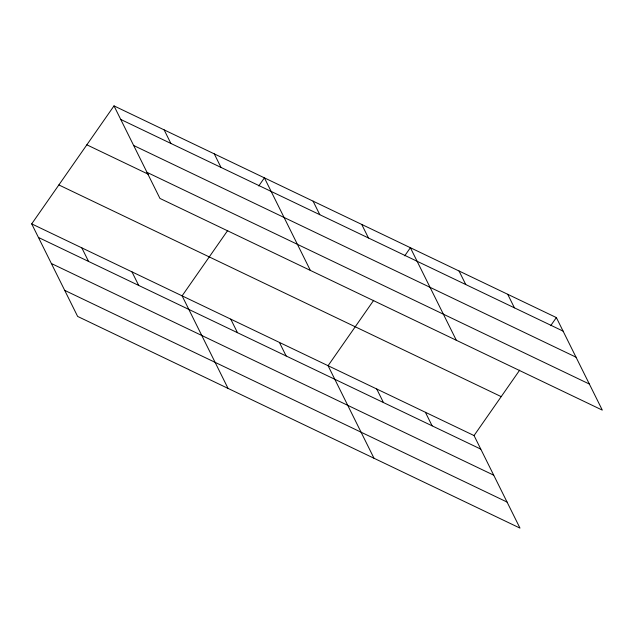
<?xml version="1.0" encoding="UTF-8"?>
<svg xmlns="http://www.w3.org/2000/svg" width="634" height="634" viewBox="0 0 634 634"><rect width="100%" height="100%" fill="white"/><g stroke="black" fill="none" stroke-linecap="round" stroke-linejoin="round"><path stroke-width="0.95" d="M31.7 223.881L474.05 435.566L519.991 528.114L77.641 316.429L31.7 223.881L114.009 105.886L556.359 317.571L602.3 410.119L159.95 198.434L114.009 105.886M227.733 230.435L182.101 295.856L228.042 388.404M258.751 185.968L264.41 177.853L310.351 270.401M373.703 300.294L328.071 365.715L374.012 458.263M404.722 255.827L410.38 247.712L456.321 340.26M474.05 435.566L519.682 370.145M550.7 325.678L556.359 317.571M120.737 119.438L563.087 331.122M133.679 145.503L576.029 357.188M147.009 172.361L589.358 384.046M86.85 144.821L148.411 174.287M58.859 184.946L501.209 396.63M38.428 237.441L480.778 449.126M51.37 263.506L493.72 475.191M64.7 290.364L507.049 502.049M507.699 294.279L514.428 307.839M459.04 270.995L465.768 284.555M361.729 224.428L368.457 237.98M425.39 412.282L432.119 425.842M313.069 201.137L319.798 214.696M376.731 388.999L383.459 402.558M214.276 153.864L221.004 167.424M279.42 342.431L286.148 355.983M164.143 129.875L170.871 143.435M230.76 319.14L237.488 332.699M131.967 271.867L138.695 285.427M81.834 247.878L88.562 261.43"/></g></svg>
